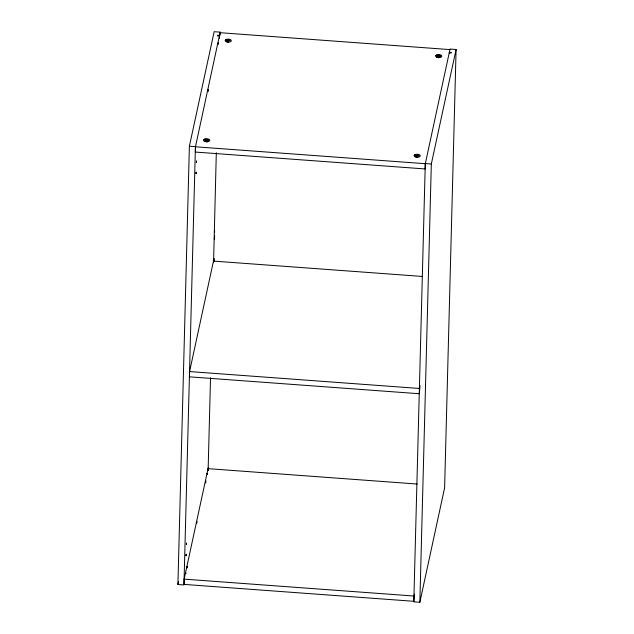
<?xml version="1.0" encoding="UTF-8"?>
<svg xmlns="http://www.w3.org/2000/svg" width="634" height="634" viewBox="0 0 634 634"><rect width="100%" height="100%" fill="white"/><g stroke="black" fill="none" stroke-linecap="round" stroke-linejoin="round"><path stroke-width="0.95" d="M208.261 89.632L208.214 90.781M208.261 89.727L208.206 90.916M189.384 146.2L195.43 146.644L183.955 584.952L177.908 584.508L189.384 146.2L214.149 31.7L220.196 32.144L220.077 35.33M208.198 467.94L184.145 579.135L184.003 584.397L413.851 601.301L414.414 594.098M422.609 276.464L213.476 261.089L189.582 371.564L189.439 376.834L419.288 393.738L420.049 385.591M220.196 32.144L195.462 146.795L195.327 152.057L425.176 168.961L425.311 163.699L450.045 49.048L456.092 49.492L444.616 487.8L419.851 602.3L413.804 601.856L425.279 163.548L431.326 163.992L456.092 49.492M208.103 470.697L210.536 377.698M213.555 262.642L216.313 152.715M219.427 38.325L219.507 35.361L217.486 35.211L217.359 35.813L219.372 35.964M419.851 602.3L431.326 163.992M187.188 567.692L187.157 566.487L186.943 567.596M187.181 567.779L187.149 566.487L186.935 567.684M207.928 91.185L208.071 89.624M196.603 523.525L196.841 521.544M207.936 91.05L208.047 89.838M196.611 523.391L196.857 521.513M214.617 237.647L214.403 239.145L214.593 237.98M205.709 480.818L205.646 482.87M205.749 480.517L205.63 482.728M213.999 260.542L213.816 261.62L213.959 260.843M207.144 474.01L207.318 473.281L207.366 473.82M185.627 573.532L185.746 573.12L185.794 573.54M207.183 473.899L207.294 473.487L207.35 473.907M185.643 573.326L185.762 572.914L185.817 573.453M214.355 232.036L214.68 230.53M177.908 584.508L178.526 581.624M208 470.412L208.126 469.802M214.577 235.991L214.371 239.169L214.617 235.935M225.26 40.314L226.512 39.356M203.704 139.948L204.964 138.989M435.748 55.792L437.008 54.833M414.2 155.425L415.46 154.466M227.725 42.129L228.517 42.161M438.213 57.615L439.013 57.646M206.169 141.762L206.969 141.794M416.665 157.24L417.457 157.28M220.149 32.699L449.997 49.603M449.347 52.265L451.368 52.408L451.234 53.01L449.221 52.868M195.462 146.795L425.311 163.699M189.582 371.564L419.431 388.468M208.039 468.653L417.172 484.035M184.145 579.135L413.994 596.031M218.405 43.976L218.358 42.89L218.358 44.103M213.729 260.836L213.785 261.652L213.983 258.466L213.729 260.836M218.405 42.93L218.413 43.484L218.413 42.898M196.35 162.027C196.492 164.047 196.651 158.452 196.35 162.027M196.057 173.264C196.199 175.253 196.366 169.682 196.057 173.264M186.341 544.138C186.483 546.159 186.642 540.564 186.341 544.138M186.047 555.384C186.19 557.389 186.356 551.77 186.047 555.384M204.933 139.94L206.914 141.208L207.064 140.502L208.57 140.201L207.152 140.098L207.31 139.393L206.502 139.337L206.343 140.043L204.933 139.94M226.481 40.307L226.393 40.711L227.812 40.814L227.661 41.519L230.118 40.576L228.708 40.465L228.858 39.76L228.05 39.704L227.899 40.41L226.481 40.307M415.429 155.417L415.341 155.821L416.752 155.924L416.601 156.63L419.066 155.687L417.647 155.584L417.798 154.878L416.99 154.815L416.839 155.52L415.429 155.417M436.977 55.784L436.889 56.188L438.308 56.291L438.149 56.997L440.614 56.054L439.204 55.95L439.354 55.245L438.546 55.182L438.395 55.887L436.977 55.784M415.238 156.883A3.051 1.522 1.5 0 0 420.199 156.083A3.051 1.522 1.5 0 0 416.166 154.3A3.051 1.522 1.5 0 0 415.238 156.883M204.742 141.398A3.051 1.522 1.5 0 0 209.711 140.597A3.051 1.522 1.5 0 0 205.67 138.814A3.051 1.522 1.5 0 0 204.742 141.398M436.786 57.25A3.051 1.522 1.5 0 0 441.755 56.45A3.051 1.522 1.5 0 0 437.714 54.667A3.051 1.522 1.5 0 0 436.786 57.25M226.29 41.765A3.051 1.522 1.5 0 0 231.259 40.964A3.051 1.522 1.5 0 0 227.226 39.181A3.051 1.522 1.5 0 0 226.29 41.765"/></g></svg>
